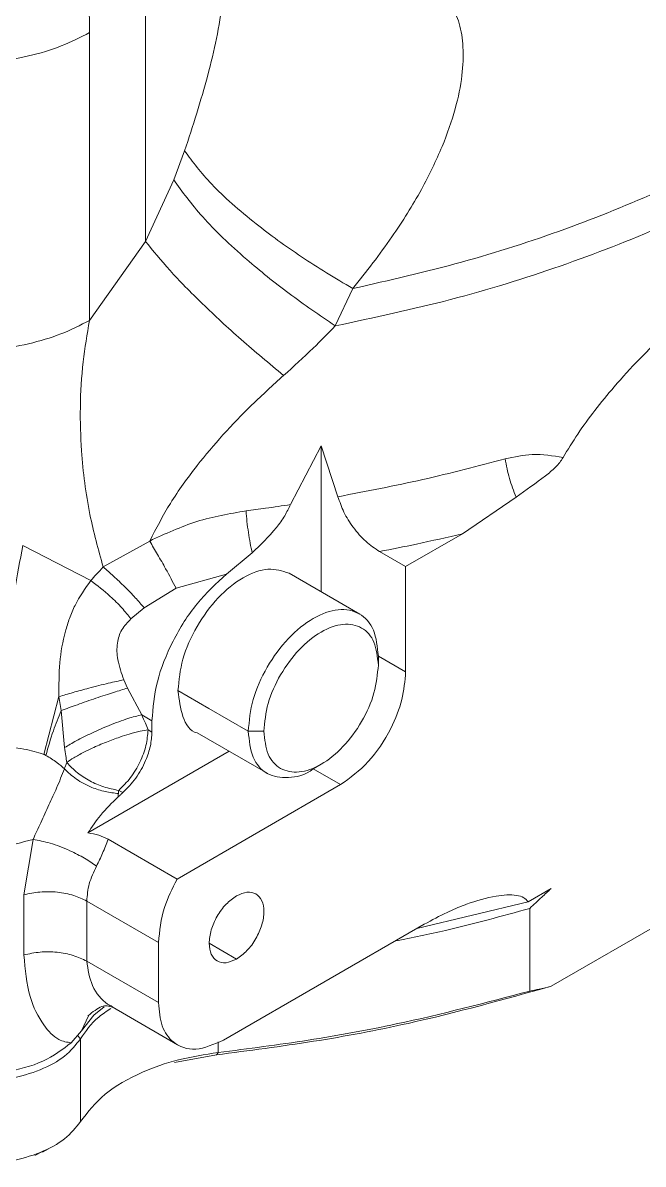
# Model space of a CAD drawing. Header units: millimetres. Extents: x 169 to 14583, y -399 to 10804.
# Drawn here: x 2855.1 to 2888.9, y 7844 to 7905.9 of the extents above; entities that cross this region are included whole.
import ezdxf

# ---------------------------------------------------------------- set-up
doc = ezdxf.new("R2010")
doc.units = ezdxf.units.MM
doc.header["$LTSCALE"] = 35

msp = doc.modelspace()

# ---------------------------------------------------------------- linework, layer by layer
at = {"color": 7, "linetype": 'Continuous', "lineweight": 18}
for p, q in [((2861.796, 7911.216), (2861.797, 7894.064)), ((2858.751, 7905.404), (2858.751, 7889.775)), ((2863.925, 7898.977), (2863.329, 7897.417)), ((2861.797, 7894.064), (2863.329, 7897.417)), ((2858.751, 7889.775), (2861.796, 7894.063)), ((2872.111, 7889.477), (2873.065, 7891.502)), ((2871.343, 7882.968), (2869.682, 7879.774)), ((2872.261, 7880.202), (2871.343, 7882.968)), ((2871.343, 7875.034), (2871.343, 7882.968)), ((2879.035, 7878.192), (2881.941, 7880.185)), ((2862.026, 7877.795), (2859.495, 7876.384)), ((2875.939, 7876.405), (2879.035, 7878.192)), ((2858.826, 7875.645), (2855.129, 7877.549)), ((2867.598, 7877.146), (2866.205, 7875.999)), ((2875.939, 7876.405), (2874.523, 7877.222)), ((2863.46, 7875.232), (2866.205, 7875.999)), ((2873.441, 7873.823), (2869.6, 7876.04)), ((2875.939, 7870.689), (2875.939, 7876.405)), ((2861.723, 7874.172), (2863.46, 7875.232)), ((2861.723, 7874.172), (2861.009, 7873.567)), ((2874.454, 7871.547), (2874.454, 7871.057)), ((2875.939, 7870.689), (2874.454, 7871.547)), ((2860.817, 7869.806), (2860.617, 7870.258)), ((2861.59, 7868.359), (2860.817, 7869.806)), ((2883.841, 7853.613), (2911.877, 7869.797)), ((2857.096, 7869.345), (2856.269, 7866.208)), ((2857.096, 7869.345), (2857.216, 7868.587)), ((2857.216, 7868.587), (2857.403, 7866.578)), ((2862.15, 7868.036), (2861.59, 7868.359)), ((2862.15, 7867.42), (2862.15, 7868.036)), ((2862.15, 7867.42), (2861.935, 7867.544)), ((2864.6, 7867.38), (2868.441, 7865.162)), ((2868.231, 7867.465), (2867.383, 7867.465)), ((2858.666, 7861.942), (2866.343, 7866.374)), ((2870.916, 7865.422), (2871.343, 7865.668)), ((2872.403, 7864.565), (2870.918, 7865.423)), ((2860.344, 7864.254), (2860.559, 7864.13)), ((2863.514, 7859.434), (2872.403, 7864.565)), ((2855.685, 7861.593), (2855.19, 7858.582)), ((2863.514, 7859.434), (2859.76, 7861.602)), ((2855.19, 7858.582), (2855.19, 7855.316)), ((2882.596, 7858.202), (2883.841, 7858.92)), ((2862.504, 7855.993), (2858.604, 7858.244)), ((2858.604, 7854.978), (2858.604, 7858.244)), ((2876.543, 7856.748), (2882.596, 7858.202)), ((2876.952, 7856.984), (2866.039, 7850.685)), ((2862.504, 7852.727), (2862.504, 7855.993)), ((2865.262, 7855.951), (2866.746, 7855.094)), ((2862.504, 7852.727), (2858.604, 7854.978)), ((2858.995, 7852.047), (2859.555, 7852.505)), ((2859.978, 7852.494), (2863.539, 7850.437)), ((2858.311, 7851.192), (2858.995, 7852.047)), ((2858.311, 7851.192), (2858.699, 7852.005)), ((2857.761, 7850.547), (2858.311, 7851.192)), ((2858.097, 7850.94), (2858.265, 7850.761)), ((2858.265, 7850.761), (2858.265, 7846.27)), ((2865.751, 7850.018), (2865.751, 7850.593)), ((2863.378, 7849.472), (2865.654, 7849.893)), ((2855.784, 7844.419), (2856.157, 7844.628)), ((2856.198, 7844.606), (2856.525, 7844.796))]:
    msp.add_line(p, q, dxfattribs=at)
at = {"color": 7, "linetype": 'Continuous', "lineweight": 18, "flags": 128}
for points in [[(2867.383, 7867.465), (2865.244, 7868.699), (2863.564, 7869.669)], [(2882.689, 7853.356), (2882.689, 7855.871), (2882.689, 7857.847)], [(2865.654, 7849.893), (2865.709, 7849.963), (2865.751, 7850.018)]]:
    msp.add_lwpolyline(points, dxfattribs=at)
at = {"color": 7, "linetype": 'Continuous', "lineweight": 18}
for points in [[(2872.111, 7889.477), (2874.222, 7889.927), (2878.445, 7890.827), (2884.407, 7892.673), (2890.005, 7894.856), (2895.15, 7897.386), (2899.788, 7900.224), (2903.86, 7903.338), (2907.319, 7906.69), (2910.122, 7910.24), (2912.24, 7913.945), (2913.629, 7917.762), (2914.341, 7921.646), (2914.192, 7924.243), (2914.117, 7925.541)], [(2873.065, 7891.502), (2875.055, 7891.956), (2879.035, 7892.864), (2884.645, 7894.681), (2889.909, 7896.806), (2894.748, 7899.247), (2899.112, 7901.97), (2902.951, 7904.945), (2906.221, 7908.138), (2908.885, 7911.514), (2910.917, 7915.034), (2912.278, 7918.658), (2913.013, 7922.347), (2912.927, 7924.817), (2912.884, 7926.052)], [(2881.347, 7882.259), (2879.866, 7881.868), (2876.902, 7881.086), (2873.808, 7880.496), (2872.261, 7880.202)], [(2881.941, 7880.185), (2881.809, 7880.519), (2881.544, 7881.186), (2881.413, 7881.901), (2881.347, 7882.259)], [(2867.261, 7879.43), (2867.277, 7879.238), (2867.31, 7878.853), (2867.388, 7878.259), (2867.483, 7877.677), (2867.559, 7877.323), (2867.598, 7877.146)], [(2860.344, 7864.254), (2860.564, 7864.473), (2861.005, 7864.912), (2861.518, 7865.779), (2861.868, 7866.698), (2861.913, 7867.262), (2861.935, 7867.544)]]:
    msp.add_open_spline(points, degree=3, dxfattribs=at)
for points, knots in [([(2853.273, 7923.743), (2853.41, 7923.595), (2853.682, 7923.301), (2854.071, 7922.833), (2854.446, 7922.346), (2854.804, 7921.837), (2855.148, 7921.309), (2855.476, 7920.76), (2855.972, 7919.855), (2856.589, 7918.528), (2857.581, 7915.784), (2858.198, 7912.931), (2858.533, 7910.124), (2858.659, 7908.598), (2858.722, 7907.289), (2858.744, 7906.355), (2858.749, 7905.881), (2858.751, 7905.643), (2858.751, 7905.507), (2858.751, 7905.438), (2858.751, 7905.404)], [0, 0, 0, 0, 0.0362716, 0.0725166, 0.1087744, 0.145069, 0.1814246, 0.217865, 0.2544143, 0.3556594, 0.4583843, 0.7166696, 0.7866137, 0.8570825, 0.9281736, 0.9639837, 0.9819599, 0.9909663, 0.9954742, 1, 1, 1, 1]), ([(2866.139, 7910.102), (2866.111, 7909.102), (2866.049, 7906.806), (2865.234, 7903.012), (2864.367, 7900.339), (2863.925, 7898.977)], [0, 0, 0, 0, 0.274185, 0.6300628, 1, 1, 1, 1]), ([(2878.424, 7906.938), (2878.582, 7906.602), (2878.913, 7905.895), (2879.096, 7904.586), (2879.038, 7903.03), (2878.663, 7901.212), (2877.934, 7899.133), (2876.791, 7896.795), (2875.192, 7894.194), (2873.799, 7892.431), (2873.065, 7891.502)], [0, 0, 0, 0, 0.0829772, 0.1749946, 0.2776235, 0.3923542, 0.5189656, 0.6616653, 0.8216551, 1, 1, 1, 1]), ([(2851.52, 7903.714), (2852.181, 7903.729), (2853.519, 7903.761), (2855.455, 7904.103), (2857.258, 7904.635), (2858.257, 7905.149), (2858.751, 7905.404)], [0, 0, 0, 0, 0.247474, 0.5, 0.752526, 1, 1, 1, 1]), ([(2863.925, 7898.977), (2864.364, 7898.388), (2865.274, 7897.165), (2867.561, 7895.161), (2870.212, 7893.217), (2872.113, 7892.074), (2873.065, 7891.502)], [0, 0, 0, 0, 0.2614802, 0.5422524, 0.7707683, 1, 1, 1, 1]), ([(2884.493, 7882.324), (2884.756, 7882.756), (2885.296, 7883.643), (2886.235, 7884.925), (2887.352, 7886.289), (2888.656, 7887.708), (2890.147, 7889.155), (2892.158, 7890.909), (2894.797, 7892.912), (2897.658, 7894.722), (2900.215, 7896.076), (2902.292, 7897.003), (2904.145, 7897.666), (2905.784, 7898.106), (2907.234, 7898.354), (2908.502, 7898.419), (2909.586, 7898.331), (2910.492, 7898.114), (2911.339, 7897.733), (2912.087, 7897.15), (2912.64, 7896.333), (2912.97, 7895.39), (2913.01, 7894.672), (2913.029, 7894.318)], [0, 0, 0, 0, 0.0324927, 0.0667479, 0.1030836, 0.1486781, 0.1962657, 0.2461918, 0.3372481, 0.4387514, 0.5061415, 0.5697754, 0.6287467, 0.677512, 0.7239702, 0.7684505, 0.8039421, 0.8374228, 0.8691999, 0.9067455, 0.9418224, 0.9712837, 1, 1, 1, 1]), ([(2863.329, 7897.417), (2863.801, 7896.76), (2864.76, 7895.426), (2867.038, 7893.263), (2869.536, 7891.238), (2871.26, 7890.059), (2872.111, 7889.477)], [0, 0, 0, 0, 0.2758318, 0.5601235, 0.7830559, 1, 1, 1, 1]), ([(2861.797, 7894.063), (2862.213, 7893.553), (2863.059, 7892.517), (2864.852, 7890.691), (2866.943, 7888.748), (2868.523, 7887.436), (2869.307, 7886.784)], [0, 0, 0, 0, 0.2447328, 0.4965076, 0.7500851, 1, 1, 1, 1]), ([(2851.52, 7888.085), (2852.188, 7888.101), (2853.526, 7888.133), (2855.455, 7888.475), (2857.252, 7889.004), (2858.252, 7889.518), (2858.751, 7889.775)], [0, 0, 0, 0, 0.25, 0.5, 0.75, 1, 1, 1, 1]), ([(2858.751, 7889.775), (2858.625, 7889.029), (2858.36, 7887.464), (2858.223, 7885.092), (2858.302, 7882.313), (2858.673, 7879.374), (2859.235, 7877.329), (2859.495, 7876.384)], [0, 0, 0, 0, 0.1657532, 0.3477024, 0.5207656, 0.7786216, 1, 1, 1, 1]), ([(2869.307, 7886.784), (2869.85, 7887.275), (2870.821, 7888.151), (2871.717, 7889.072), (2872.111, 7889.477)], [0, 0, 0, 0, 0.559969, 1, 1, 1, 1]), ([(2869.307, 7886.784), (2868.726, 7886.259), (2867.593, 7885.233), (2866.016, 7883.597), (2864.515, 7881.822), (2863.122, 7879.903), (2862.384, 7878.484), (2862.026, 7877.795)], [0, 0, 0, 0, 0.203723, 0.397582, 0.582586, 0.79745, 1, 1, 1, 1]), ([(2884.493, 7882.324), (2883.94, 7882.421), (2882.92, 7882.599), (2881.841, 7882.365), (2881.347, 7882.259)], [0, 0, 0, 0, 0.541922, 1, 1, 1, 1]), ([(2881.941, 7880.185), (2882.473, 7880.557), (2883.197, 7881.062), (2883.997, 7881.698), (2884.318, 7882.051), (2884.437, 7882.236), (2884.493, 7882.324)], [0, 0, 0, 0, 0.606154, 0.824321, 0.916684, 1, 1, 1, 1]), ([(2869.682, 7879.774), (2869.232, 7879.706), (2868.427, 7879.585), (2867.617, 7879.477), (2867.261, 7879.43)], [0, 0, 0, 0, 0.5599983, 1, 1, 1, 1]), ([(2869.682, 7879.774), (2869.581, 7879.569), (2869.364, 7879.13), (2868.682, 7878.184), (2868.051, 7877.58), (2867.598, 7877.146)], [0, 0, 0, 0, 0.196377, 0.422351, 1, 1, 1, 1]), ([(2874.523, 7877.222), (2874.267, 7877.393), (2873.759, 7877.731), (2873.093, 7878.499), (2872.553, 7879.34), (2872.357, 7879.918), (2872.261, 7880.202)], [0, 0, 0, 0, 0.268629, 0.532493, 0.77049, 1, 1, 1, 1]), ([(2867.261, 7879.43), (2866.363, 7879.275), (2864.557, 7878.965), (2862.873, 7878.187), (2862.026, 7877.795)], [0, 0, 0, 0, 0.4974848, 1, 1, 1, 1]), ([(2862.026, 7877.795), (2862.169, 7877.554), (2862.456, 7877.067), (2862.978, 7876.144), (2863.28, 7875.574), (2863.46, 7875.232)], [0, 0, 0, 0, 0.2823288, 0.5696066, 1, 1, 1, 1]), ([(2879.035, 7878.192), (2878.2, 7877.999), (2876.71, 7877.654), (2875.191, 7877.354), (2874.523, 7877.222)], [0, 0, 0, 0, 0.559982, 1, 1, 1, 1]), ([(2855.129, 7877.549), (2854.974, 7876.735), (2854.658, 7875.069), (2854.263, 7872.148), (2853.963, 7869.199), (2853.876, 7867.465), (2853.834, 7866.617)], [0, 0, 0, 0, 0.244612, 0.5, 0.755388, 1, 1, 1, 1]), ([(2859.495, 7876.384), (2859.37, 7876.251), (2859.141, 7876.005), (2858.925, 7875.758), (2858.826, 7875.645)], [0, 0, 0, 0, 0.54356, 1, 1, 1, 1]), ([(2859.495, 7876.384), (2859.683, 7876.223), (2860.067, 7875.895), (2860.675, 7875.313), (2861.255, 7874.716), (2861.569, 7874.351), (2861.723, 7874.172)], [0, 0, 0, 0, 0.245188, 0.5, 0.754812, 1, 1, 1, 1]), ([(2866.205, 7875.999), (2865.652, 7875.494), (2864.545, 7874.483), (2863.228, 7872.383), (2862.324, 7870.123), (2862.208, 7868.732), (2862.15, 7868.036)], [0, 0, 0, 0, 0.249993, 0.499996, 0.749954, 1, 1, 1, 1]), ([(2869.6, 7876.04), (2869.235, 7876.164), (2868.505, 7876.411), (2867.096, 7875.891), (2865.711, 7874.78), (2864.541, 7873.194), (2863.724, 7871.364), (2863.618, 7870.234), (2863.564, 7869.669)], [0, 0, 0, 0, 0.166625, 0.3333, 0.499975, 0.66665, 0.833325, 1, 1, 1, 1]), ([(2858.826, 7875.645), (2858.518, 7875.212), (2858.064, 7874.574), (2857.664, 7873.609), (2857.339, 7872.584), (2857.083, 7871.155), (2857.092, 7869.96), (2857.096, 7869.345)], [0, 0, 0, 0, 0.244625, 0.360493, 0.471012, 0.727742, 1, 1, 1, 1]), ([(2861.009, 7873.567), (2860.85, 7873.764), (2860.523, 7874.169), (2859.767, 7874.929), (2859.183, 7875.373), (2858.826, 7875.645)], [0, 0, 0, 0, 0.269284, 0.553721, 1, 1, 1, 1]), ([(2874.454, 7871.547), (2874.401, 7872.05), (2874.294, 7873.058), (2873.477, 7873.945), (2872.308, 7874.178), (2870.918, 7873.695), (2869.528, 7872.573), (2868.36, 7870.991), (2867.542, 7869.16), (2867.436, 7868.03), (2867.383, 7867.465)], [0, 0, 0, 0, 0.125, 0.25, 0.375, 0.5, 0.625, 0.75, 0.875, 1, 1, 1, 1]), ([(2861.009, 7873.567), (2860.826, 7873.381), (2860.469, 7873.02), (2860.215, 7872.214), (2860.264, 7871.261), (2860.491, 7870.617), (2860.617, 7870.258)], [0, 0, 0, 0, 0.22523, 0.437102, 0.686303, 1, 1, 1, 1]), ([(2874.454, 7871.057), (2874.407, 7871.5), (2874.313, 7872.386), (2873.594, 7873.167), (2872.565, 7873.371), (2871.343, 7872.947), (2870.12, 7871.959), (2869.091, 7870.568), (2868.373, 7868.956), (2868.279, 7867.962), (2868.231, 7867.465)], [0, 0, 0, 0, 0.125126, 0.250014, 0.375014, 0.500008, 0.625008, 0.750001, 0.874962, 1, 1, 1, 1]), ([(2868.231, 7867.465), (2868.278, 7867.021), (2868.372, 7866.135), (2869.091, 7865.354), (2870.12, 7865.151), (2871.343, 7865.574), (2872.565, 7866.562), (2873.594, 7867.953), (2874.313, 7869.565), (2874.407, 7870.559), (2874.454, 7871.057)], [0, 0, 0, 0, 0.125126, 0.250014, 0.375014, 0.500008, 0.625008, 0.750001, 0.874962, 1, 1, 1, 1]), ([(2872.403, 7864.565), (2872.922, 7864.942), (2873.96, 7865.695), (2875.122, 7867.459), (2875.815, 7869.205), (2875.898, 7870.195), (2875.939, 7870.689)], [0, 0, 0, 0, 0.279619, 0.559238, 0.779619, 1, 1, 1, 1]), ([(2860.617, 7870.258), (2860.349, 7870.2), (2859.798, 7870.081), (2858.795, 7869.826), (2857.856, 7869.571), (2857.345, 7869.419), (2857.096, 7869.345)], [0, 0, 0, 0, 0.27073, 0.558627, 0.784765, 1, 1, 1, 1]), ([(2857.216, 7868.587), (2857.503, 7868.692), (2858.094, 7868.91), (2859.113, 7869.263), (2860.087, 7869.585), (2860.579, 7869.734), (2860.817, 7869.806)], [0, 0, 0, 0, 0.242289, 0.500001, 0.757712, 1, 1, 1, 1]), ([(2863.564, 7869.669), (2863.625, 7869.181), (2863.746, 7868.206), (2864.218, 7867.454), (2864.6, 7867.38), (2864.6, 7867.38)], [0, 0, 0, 0, 0.499924, 0.999849, 1, 1, 1, 1]), ([(2856.382, 7866.154), (2856.506, 7866.593), (2856.728, 7867.378), (2857.067, 7868.217), (2857.216, 7868.587)], [0, 0, 0, 0, 0.559412, 1, 1, 1, 1]), ([(2857.403, 7866.578), (2857.604, 7866.699), (2858.026, 7866.952), (2858.88, 7867.377), (2859.865, 7867.807), (2860.858, 7868.175), (2861.353, 7868.3), (2861.59, 7868.359)], [0, 0, 0, 0, 0.174681, 0.365755, 0.564348, 0.792507, 1, 1, 1, 1]), ([(2861.59, 7868.359), (2861.657, 7868.205), (2861.775, 7867.934), (2861.887, 7867.662), (2861.935, 7867.544)], [0, 0, 0, 0, 0.568354, 1, 1, 1, 1]), ([(2861.935, 7867.544), (2861.798, 7867.522), (2861.502, 7867.473), (2860.965, 7867.334), (2860.343, 7867.132), (2859.651, 7866.876), (2858.985, 7866.594), (2858.389, 7866.296), (2857.902, 7866.033), (2857.64, 7865.856), (2857.519, 7865.774)], [0, 0, 0, 0, 0.116318, 0.250026, 0.357434, 0.500028, 0.653905, 0.749976, 0.884836, 1, 1, 1, 1]), ([(2860.559, 7864.13), (2860.805, 7864.378), (2861.297, 7864.876), (2861.802, 7865.802), (2862.098, 7866.679), (2862.133, 7867.173), (2862.15, 7867.42)], [0, 0, 0, 0, 0.279733, 0.559464, 0.779732, 1, 1, 1, 1]), ([(2867.383, 7867.465), (2867.436, 7866.962), (2867.542, 7865.957), (2868.361, 7865.055), (2869.523, 7864.878), (2870.467, 7865.059), (2870.918, 7865.423), (2870.919, 7865.423)], [0, 0, 0, 0, 0.249982, 0.499964, 0.749946, 0.999928, 1, 1, 1, 1]), ([(2853.834, 7866.617), (2854.296, 7866.597), (2855.159, 7866.559), (2855.917, 7866.319), (2856.269, 7866.208)], [0, 0, 0, 0, 0.536147, 1, 1, 1, 1]), ([(2856.269, 7866.208), (2856.29, 7866.199), (2856.328, 7866.182), (2856.365, 7866.163), (2856.382, 7866.154)], [0, 0, 0, 0, 0.557778, 1, 1, 1, 1]), ([(2856.382, 7866.154), (2856.589, 7866.031), (2856.961, 7865.81), (2857.259, 7865.54), (2857.39, 7865.421)], [0, 0, 0, 0, 0.559029, 1, 1, 1, 1]), ([(2857.403, 7866.578), (2857.425, 7866.428), (2857.464, 7866.16), (2857.502, 7865.892), (2857.519, 7865.774)], [0, 0, 0, 0, 0.562724, 1, 1, 1, 1]), ([(2857.39, 7865.421), (2857.256, 7865.083), (2857.016, 7864.476), (2856.553, 7863.468), (2856.113, 7862.506), (2855.825, 7861.892), (2855.685, 7861.593)], [0, 0, 0, 0, 0.296768, 0.532953, 0.772858, 1, 1, 1, 1]), ([(2857.519, 7865.774), (2857.493, 7865.709), (2857.448, 7865.592), (2857.408, 7865.474), (2857.39, 7865.421)], [0, 0, 0, 0, 0.5573859, 1, 1, 1, 1]), ([(2857.39, 7865.421), (2857.594, 7865.229), (2858.009, 7864.836), (2858.812, 7864.423), (2859.606, 7864.164), (2860.087, 7864.109), (2860.323, 7864.082)], [0, 0, 0, 0, 0.274902, 0.561249, 0.785098, 1, 1, 1, 1]), ([(2857.519, 7865.774), (2857.7, 7865.581), (2858.051, 7865.206), (2858.761, 7864.754), (2859.537, 7864.406), (2860.071, 7864.305), (2860.344, 7864.254)], [0, 0, 0, 0, 0.2587951, 0.4999975, 0.7448903, 1, 1, 1, 1]), ([(2860.307, 7863.898), (2860.354, 7863.942), (2860.437, 7864.022), (2860.522, 7864.097), (2860.559, 7864.13)], [0, 0, 0, 0, 0.559993, 1, 1, 1, 1]), ([(2860.344, 7864.254), (2860.339, 7864.222), (2860.329, 7864.165), (2860.325, 7864.107), (2860.323, 7864.082)], [0, 0, 0, 0, 0.555433, 1, 1, 1, 1]), ([(2860.307, 7863.898), (2859.979, 7863.578), (2859.384, 7862.999), (2858.888, 7862.269), (2858.666, 7861.942)], [0, 0, 0, 0, 0.552289, 1, 1, 1, 1]), ([(2860.323, 7864.082), (2860.32, 7864.048), (2860.314, 7863.987), (2860.309, 7863.925), (2860.307, 7863.898)], [0, 0, 0, 0, 0.559999, 1, 1, 1, 1]), ([(2848.589, 7861.991), (2849.047, 7861.791), (2850.01, 7861.368), (2851.847, 7861.074), (2853.859, 7861.094), (2855.076, 7861.427), (2855.685, 7861.593)], [0, 0, 0, 0, 0.225038, 0.473948, 0.736872, 1, 1, 1, 1]), ([(2859.76, 7861.602), (2859.601, 7861.68), (2859.28, 7861.84), (2858.872, 7861.907), (2858.666, 7861.942)], [0, 0, 0, 0, 0.493567, 1, 1, 1, 1]), ([(2855.685, 7861.593), (2855.988, 7861.536), (2856.612, 7861.419), (2857.623, 7861.026), (2858.498, 7860.58), (2858.925, 7860.281), (2859.133, 7860.136)], [0, 0, 0, 0, 0.272959, 0.561893, 0.78723, 1, 1, 1, 1]), ([(2859.133, 7860.136), (2859.247, 7860.37), (2859.476, 7860.836), (2859.665, 7861.346), (2859.76, 7861.602)], [0, 0, 0, 0, 0.499956, 1, 1, 1, 1]), ([(2858.604, 7858.244), (2858.63, 7858.556), (2858.682, 7859.185), (2858.982, 7859.818), (2859.133, 7860.136)], [0, 0, 0, 0, 0.495686, 1, 1, 1, 1]), ([(2862.504, 7855.993), (2862.563, 7856.625), (2862.669, 7857.755), (2863.256, 7858.92), (2863.514, 7859.434)], [0, 0, 0, 0, 0.559257, 1, 1, 1, 1]), ([(2855.19, 7858.582), (2855.477, 7858.644), (2856.062, 7858.77), (2857.013, 7858.75), (2857.909, 7858.582), (2858.377, 7858.354), (2858.604, 7858.244)], [0, 0, 0, 0, 0.247547, 0.504841, 0.759539, 1, 1, 1, 1]), ([(2866.746, 7855.094), (2866.941, 7855.232), (2867.329, 7855.508), (2867.824, 7856.19), (2868.154, 7856.947), (2868.27, 7857.688), (2868.154, 7858.296), (2867.824, 7858.672), (2867.329, 7858.783), (2866.941, 7858.61), (2866.746, 7858.524)], [0, 0, 0, 0, 0.125, 0.25, 0.375, 0.5, 0.625, 0.75, 0.875, 1, 1, 1, 1]), ([(2882.596, 7858.202), (2882.522, 7858.282), (2882.355, 7858.465), (2881.778, 7858.612), (2880.737, 7858.543), (2879.753, 7858.257), (2878.854, 7857.922), (2878.094, 7857.606), (2877.366, 7857.21), (2876.952, 7856.984)], [0, 0, 0, 0, 0.063454, 0.143857, 0.345964, 0.622018, 0.641508, 0.795683, 1, 1, 1, 1]), ([(2882.689, 7857.847), (2882.904, 7858.049), (2883.287, 7858.41), (2883.672, 7858.765), (2883.841, 7858.92)], [0, 0, 0, 0, 0.5611783, 1, 1, 1, 1]), ([(2866.746, 7858.524), (2866.552, 7858.386), (2866.163, 7858.11), (2865.669, 7857.428), (2865.339, 7856.67), (2865.223, 7855.929), (2865.339, 7855.322), (2865.669, 7854.946), (2866.163, 7854.835), (2866.552, 7855.008), (2866.746, 7855.094)], [0, 0, 0, 0, 0.125, 0.25, 0.375, 0.5, 0.625, 0.75, 0.875, 1, 1, 1, 1]), ([(2882.689, 7857.847), (2881.178, 7857.427), (2878.791, 7856.765), (2876.293, 7856.26), (2875.376, 7856.075)], [0, 0, 0, 0, 0.633172, 1, 1, 1, 1]), ([(2855.19, 7855.316), (2855.48, 7855.378), (2856.059, 7855.503), (2856.997, 7855.484), (2857.893, 7855.321), (2858.367, 7855.092), (2858.604, 7854.978)], [0, 0, 0, 0, 0.25, 0.5, 0.75, 1, 1, 1, 1]), ([(2857.761, 7850.547), (2857.533, 7850.578), (2857.009, 7850.651), (2856.16, 7851.557), (2855.376, 7853.11), (2855.256, 7854.535), (2855.19, 7855.316)], [0, 0, 0, 0, 0.167505, 0.383695, 0.662054, 1, 1, 1, 1]), ([(2858.604, 7854.978), (2858.671, 7854.521), (2858.807, 7853.593), (2859.493, 7852.774), (2859.905, 7852.555), (2859.988, 7852.512)], [0, 0, 0, 0, 0.436656, 0.887269, 1, 1, 1, 1]), ([(2865.654, 7849.893), (2867.417, 7850.121), (2870.944, 7850.577), (2877.09, 7851.738), (2881.281, 7852.902), (2883.841, 7853.613)], [0, 0, 0, 0, 0.280049, 0.560099, 1, 1, 1, 1]), ([(2883.841, 7853.613), (2883.626, 7853.563), (2883.241, 7853.474), (2882.858, 7853.392), (2882.689, 7853.356)], [0, 0, 0, 0, 0.558815, 1, 1, 1, 1]), ([(2865.751, 7850.018), (2867.387, 7850.228), (2870.658, 7850.647), (2876.372, 7851.691), (2880.293, 7852.725), (2882.689, 7853.356)], [0, 0, 0, 0, 0.280042, 0.560084, 1, 1, 1, 1]), ([(2859.917, 7852.412), (2859.687, 7852.259), (2858.957, 7851.775), (2858.546, 7851.173), (2858.265, 7850.761)], [0, 0, 0, 0, 0.314867, 1, 1, 1, 1]), ([(2858.665, 7852.008), (2858.93, 7852.219), (2859.457, 7852.639), (2859.81, 7852.539), (2859.986, 7852.489)], [0, 0, 0, 0, 0.502323, 1, 1, 1, 1]), ([(2866.039, 7850.685), (2865.52, 7850.462), (2864.483, 7850.017), (2863.321, 7850.44), (2862.627, 7851.385), (2862.545, 7852.279), (2862.504, 7852.727)], [0, 0, 0, 0, 0.2796188, 0.5592376, 0.7796189, 1, 1, 1, 1]), ([(2858.265, 7850.761), (2858.008, 7850.435), (2857.495, 7849.785), (2856.122, 7849.039), (2854.455, 7848.555), (2852.605, 7848.39), (2850.752, 7848.555), (2849.093, 7849.041), (2847.847, 7849.695), (2847.409, 7850.233), (2847.234, 7850.448)], [0, 0, 0, 0, 0.130443, 0.260886, 0.391329, 0.521772, 0.652215, 0.782658, 0.913101, 1, 1, 1, 1]), ([(2848.589, 7849.743), (2849.122, 7849.516), (2850.187, 7849.061), (2852.164, 7848.802), (2854.262, 7848.913), (2856.342, 7849.468), (2857.288, 7850.187), (2857.761, 7850.547)], [0, 0, 0, 0, 0.186812, 0.373624, 0.560436, 0.780218, 1, 1, 1, 1]), ([(2858.265, 7846.27), (2858.662, 7846.781), (2859.458, 7847.805), (2861.408, 7848.916), (2863.542, 7849.676), (2865.015, 7849.904), (2865.751, 7850.018)], [0, 0, 0, 0, 0.2798343, 0.5596687, 0.7798343, 1, 1, 1, 1]), ([(2846.944, 7846.27), (2847.2, 7845.945), (2847.713, 7845.294), (2849.087, 7844.548), (2850.753, 7844.065), (2852.604, 7843.899), (2854.455, 7844.065), (2856.122, 7844.548), (2857.495, 7845.294), (2858.008, 7845.945), (2858.265, 7846.27)], [0, 0, 0, 0, 0.125, 0.25, 0.375, 0.5, 0.625, 0.75, 0.875, 1, 1, 1, 1])]:
    msp.add_open_spline(points, degree=3, knots=knots, dxfattribs=at)

doc.saveas('drawing.dxf')
